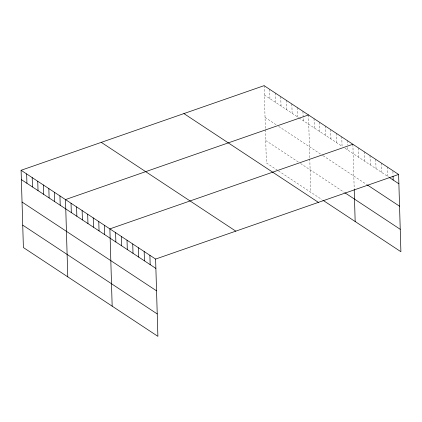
<?xml version="1.0" encoding="UTF-8"?>
<svg xmlns="http://www.w3.org/2000/svg" width="422" height="422" viewBox="0 0 422 422"><rect width="100%" height="100%" fill="white"/><g stroke="black" fill="none" stroke-linecap="round" stroke-linejoin="round"><path stroke-width="0.32" stroke-dasharray="2.11 1.58" d="M264.378 95.003L298.676 117.643M299.182 117.975L342.057 146.276L341.778 136.928M345.08 148.275L389.01 177.272M265.042 117.416L276.141 124.743M278.662 126.41L322.545 155.375M323.052 155.707L366.808 184.593M265.728 140.515L298.518 162.153M300.533 163.488L344.415 192.453M277.491 170.256L266.393 162.929L265.406 129.607M278.499 170.921L321.88 199.553M392.908 171.295L393.019 175.035M387.174 166.896L387.449 176.243M381.456 163.124L381.736 172.471M375.738 159.352L376.018 168.695M370.025 155.576L370.3 164.923M364.307 151.804L364.587 161.151M358.589 148.027L358.869 157.374M352.876 144.255L354.2 188.85M347.327 140.595L347.454 144.957M347.528 147.447L347.601 149.942M336.228 133.268L336.508 142.615M330.679 129.607L330.959 138.954M325.135 125.941L325.409 135.288M319.586 122.28L319.86 131.627M314.037 118.619L314.316 127.966M308.487 114.953L309.774 158.266M309.79 158.909L310.782 192.232M302.938 111.292L303.218 120.639M297.394 107.631L297.668 116.978M291.845 103.965L292.119 113.312M286.295 100.304L286.575 109.651M280.746 96.643L281.026 105.991M275.197 92.977L275.476 102.324M269.647 89.316L269.927 98.664M264.103 85.655L265.385 128.963"/><path stroke-width="0.63" d="M21.1 170.282L155.607 259.071L157.897 336.345L23.395 247.556L21.1 170.282L264.103 85.655L398.605 174.444L400.9 251.718L322.888 200.223M308.487 114.953L65.489 199.58L67.778 276.858M352.876 144.255L109.873 228.882L112.168 306.156M155.607 259.071L398.605 174.444M389.532 177.615L398.885 183.792M367.33 184.936L399.55 206.205M344.922 192.791L400.235 229.304M183.913 113.581L318.415 202.37M101.291 142.356L235.798 231.145M21.38 179.63L155.882 268.418M22.044 202.043L156.546 290.832M22.73 225.137L157.232 313.931M393.056 176.28L393.167 180.02M354.216 189.494L355.166 221.529M149.889 255.299L150.163 264.641M144.171 251.523L144.451 260.87M138.458 247.751L138.732 257.098M132.74 243.974L133.014 253.321M127.022 240.202L127.302 249.55M121.304 236.431L121.583 245.778M115.591 232.654L115.865 242.001M104.324 225.221L104.603 234.569M98.774 221.555L99.054 230.903M93.23 217.894L93.505 227.242M87.681 214.234L87.955 223.581M82.132 210.567L82.411 219.915M76.582 206.907L76.862 216.254M71.033 203.246L71.313 212.593M59.94 195.919L60.214 205.266M54.391 192.258L54.665 201.605M48.841 188.592L49.121 197.939M43.292 184.931L43.571 194.278M37.743 181.27L38.022 190.617M32.199 177.604L32.473 186.951M26.649 173.943L26.924 183.29"/></g></svg>
